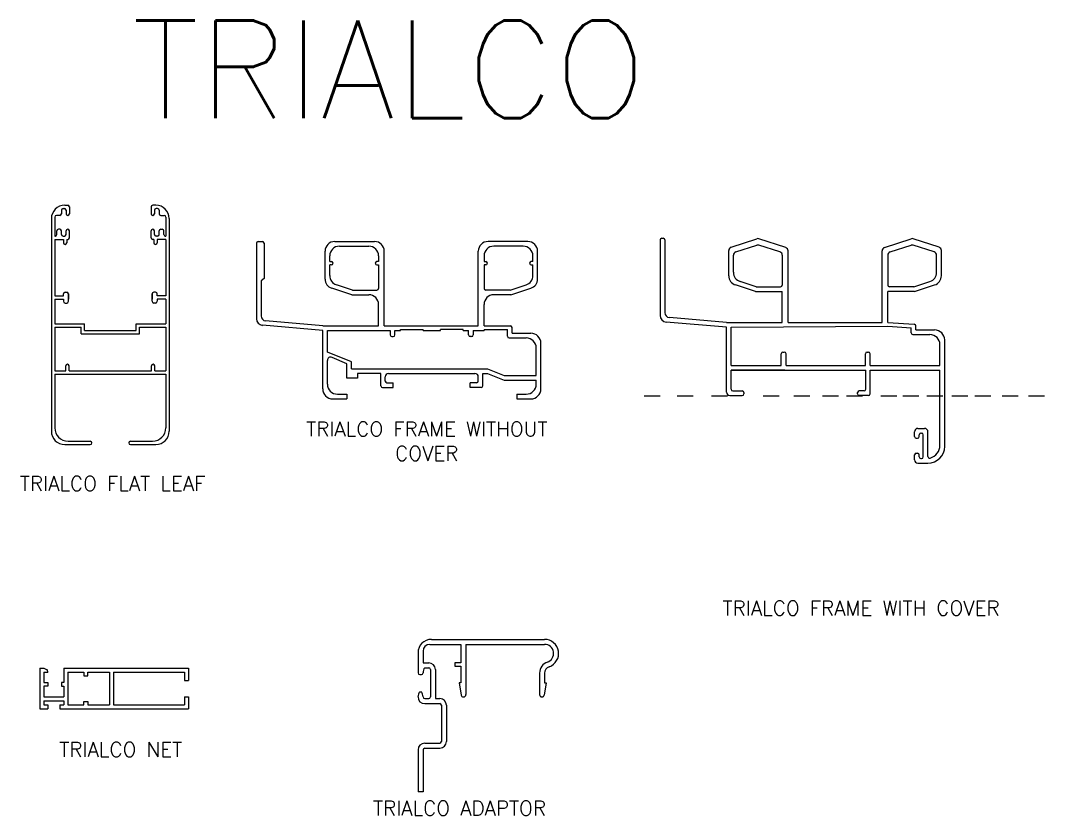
# Model space of a CAD drawing. Header units: millimetres. Extents: x -27371 to -844, y 11365 to 35579.
# Drawn here: x -6557.2 to -6251.2, y 14458.6 to 14696.1 of the extents above; entities that cross this region are included whole.
import ezdxf

# ---------------------------------------------------------------- set-up
doc = ezdxf.new("R2010")
doc.units = ezdxf.units.MM
doc.styles.add('Annotative', font='romans.shx')

# ---------------------------------------------------------------- blocks, each defined once
blk = doc.blocks.new('trialco leaf')
at = {"color": 3}
for p, q in [((-26.3, 0), (-25.4, 0)), ((0.9, 0), (0, 0)), ((-27.8, -3.05), (-28.8, -3.05)), ((-27.3, -1.5), (-27.3, -2.55)), ((-26.8, -1), (-26.4, -1)), ((-25.9, -1.5), (-25.9, -2.55)), ((-25.4, -3.05), (-25.4, -3.05)), ((-24.9, -0.5), (-24.9, -2.55)), ((-0.5, -0.5), (-0.5, -2.55)), ((0, -3.05), (0, -3.05)), ((0.5, -1.5), (0.5, -2.55)), ((1.4, -1), (1, -1)), ((1.9, -1.5), (1.9, -2.55)), ((2.4, -3.05), (3.4, -3.05)), ((-30.3, -4), (-30.3, -67.5)), ((-29.3, -3.55), (-29.3, -9.19)), ((3.9, -3.55), (3.9, -9.19)), ((4.9, -4), (4.9, -67.5)), ((-28.7, -8.7), (-28.7, -7.65)), ((-27.8, -7.15), (-28.2, -7.15)), ((-27.3, -8.7), (-27.3, -7.65)), ((-25.9, -8.7), (-25.9, -7.65)), ((-25.4, -7.15), (-25.4, -7.15)), ((-24.9, -9.7), (-24.9, -7.65)), ((-0.5, -9.7), (-0.5, -7.65)), ((0, -7.15), (0, -7.15)), ((0.5, -8.7), (0.5, -7.65)), ((1.9, -8.7), (1.9, -7.65)), ((2.4, -7.15), (2.8, -7.15)), ((3.3, -8.7), (3.3, -7.65)), ((-29.3, -10.2), (-29.3, -27.1)), ((-29.3, -10.2), (-26.7, -10.2)), ((-26.8, -9.2), (-26.4, -9.2)), ((-26.7, -10.2), (-26.7, -11.2)), ((-26.2, -11.7), (-26.2, -11.7)), ((-25.7, -10.2), (-25.4, -10.2)), ((-25.7, -10.2), (-25.7, -11.2)), ((0.3, -10.2), (0, -10.2)), ((0.3, -10.2), (0.3, -11.2)), ((0.8, -11.7), (0.8, -11.7)), ((1.4, -9.2), (1, -9.2)), ((3.9, -10.2), (1.3, -10.2)), ((1.3, -10.2), (1.3, -11.2)), ((3.9, -10.2), (3.9, -27.1)), ((-29.3, -27.1), (-26.7, -27.1)), ((-26.7, -27.1), (-26.7, -26.5)), ((-26.2, -26), (-25.7, -26)), ((-25.2, -26.5), (-25.2, -28.1)), ((-25.2, -28.7), (-25.2, -26.5)), ((-0.2, -26.5), (-0.2, -28.1)), ((-0.2, -28.7), (-0.2, -26.5)), ((0.8, -26), (0.3, -26)), ((1.3, -27.1), (1.3, -26.5)), ((3.9, -27.1), (1.3, -27.1)), ((-29.3, -28.1), (-29.3, -35.4)), ((-29.3, -28.1), (-26.7, -28.1)), ((-26.7, -28.1), (-26.7, -28.7)), ((-26.2, -29.2), (-25.7, -29.2)), ((0.8, -29.2), (0.3, -29.2)), ((3.9, -28.1), (1.3, -28.1)), ((1.3, -28.1), (1.3, -28.7)), ((3.9, -28.1), (3.9, -35.4)), ((-29.3, -35.4), (-20.4, -35.4)), ((-29.3, -36.4), (-29.3, -49.5)), ((-29.3, -36.4), (-21.4, -36.4)), ((-21.4, -38.4), (-21.4, -36.4)), ((-20.4, -37.4), (-20.4, -35.4)), ((-5, -35.4), (3.9, -35.4)), ((-5, -37.4), (-5, -35.4)), ((-4, -36.4), (3.9, -36.4)), ((-4, -38.4), (-4, -36.4)), ((3.9, -36.4), (3.9, -49.5)), ((-21.4, -38.4), (-4, -38.4)), ((-20.4, -37.4), (-5, -37.4)), ((-26, -49.5), (-26, -48)), ((-25.5, -47.5), (-25.5, -47.5)), ((-25, -49.5), (-25, -48)), ((-0.4, -49.5), (-0.4, -48)), ((0.1, -47.5), (0.1, -47.5)), ((0.6, -49.5), (0.6, -48)), ((-29.3, -49.5), (-26, -49.5)), ((-29.3, -50.5), (-29.3, -66.5)), ((-29.3, -50.5), (3.9, -50.5)), ((-25, -49.5), (-0.4, -49.5)), ((0.6, -49.5), (3.9, -49.5)), ((3.9, -50.5), (3.9, -66.5)), ((-26.3, -71.5), (-18.7, -71.5)), ((-25.3, -70.5), (-18.7, -70.5)), ((-18.2, -71), (-18.2, -71)), ((-7.2, -71), (-7.2, -71)), ((-6.7, -70.5), (-0.1, -70.5)), ((-6.7, -71.5), (0.9, -71.5))]:
    blk.add_line(p, q, dxfattribs=at)
for centre, radius, start, end in [((-26.3, -4), 4, 90, 180), ((-25.4, -0.5), 0.5, 0, 90), ((0, -0.5), 0.5, 90, 180), ((0.9, -4), 4, 0, 90), ((-28.8, -3.55), 0.5, 90, 180), ((-27.8, -2.55), 0.5, 270, 0), ((-26.8, -1.5), 0.5, 90, 180), ((-26.4, -1.5), 0.5, 0, 90), ((-25.4, -2.55), 0.5, 180, 270), ((-25.4, -2.55), 0.5, 270, 0), ((0, -2.55), 0.5, 180, 270), ((0, -2.55), 0.5, 270, 0), ((1, -1.5), 0.5, 90, 180), ((1.4, -1.5), 0.5, 0, 90), ((2.4, -2.55), 0.5, 180, 270), ((3.4, -3.55), 0.5, 0, 90), ((-29.2, -8.7), 0.5, 258.463, 0), ((-28.2, -7.65), 0.5, 90, 180), ((-27.8, -7.65), 0.5, 0, 90), ((-26.8, -8.7), 0.5, 180, 270), ((-26.4, -8.7), 0.5, 270, 0), ((-25.4, -7.65), 0.5, 90, 180), ((-25.4, -7.65), 0.5, 0, 90), ((0, -7.65), 0.5, 90, 180), ((0, -7.65), 0.5, 0, 90), ((1, -8.7), 0.5, 180, 270), ((1.4, -8.7), 0.5, 270, 0), ((2.4, -7.65), 0.5, 90, 180), ((2.8, -7.65), 0.5, 0, 90), ((3.8, -8.7), 0.5, 180, 281.537), ((-26.2, -11.2), 0.5, 180, 270), ((-26.2, -11.2), 0.5, 270, 0), ((-25.4, -9.7), 0.5, 270, 0), ((0, -9.7), 0.5, 180, 270), ((0.8, -11.2), 0.5, 180, 270), ((0.8, -11.2), 0.5, 270, 0), ((-26.2, -26.5), 0.5, 90, 180), ((-25.7, -26.5), 0.5, 0, 90), ((0.3, -26.5), 0.5, 90, 180), ((0.8, -26.5), 0.5, 0, 90), ((-26.2, -28.7), 0.5, 180, 270), ((-25.7, -28.7), 0.5, 270, 0), ((0.3, -28.7), 0.5, 180, 270), ((0.8, -28.7), 0.5, 270, 0), ((-25.5, -48), 0.5, 90, 180), ((-25.5, -48), 0.5, 0, 90), ((0.1, -48), 0.5, 90, 180), ((0.1, -48), 0.5, 0, 90), ((-25.3, -66.5), 4, 180, 270), ((-0.1, -66.5), 4, 270, 0), ((-26.3, -67.5), 4, 180, 270), ((0.9, -67.5), 4, 270, 0), ((-18.7, -71), 0.5, 0, 90), ((-18.7, -71), 0.5, 270, 0), ((-6.7, -71), 0.5, 90, 180), ((-6.7, -71), 0.5, 180, 270)]:
    blk.add_arc(centre, radius, start, end, dxfattribs=at)
blk = doc.blocks.new('TRIALCO NET')
at = {"color": 2}
for p, q in [((-44.5, 3.6), (-44.5, -8.5)), ((-44.5, 3.6), (-43.3, 3.6)), ((-43.3, 3.6), (-42.28, 3.19)), ((-37.3, 3.6), (0, 3.6)), ((-37.3, 3.6), (-37.3, -0.6)), ((0, 3.6), (0, 0)), ((-43.3, 2.4), (-43.3, -0.6)), ((-43.3, 2.4), (-42.1, 2.4)), ((-42.1, 2.59), (-42.1, 2.4)), ((-36.1, 2.4), (-31.29, 2.4)), ((-36.1, 2.4), (-36.1, -7.3)), ((-30.14, 2.4), (-23.6, 2.4)), ((-23.6, 2.4), (-23.6, -7.3)), ((-22.4, 2.4), (-22.4, -7.3)), ((-22.4, 2.4), (-1.2, 2.4)), ((-1.2, 2.4), (-1.2, 0)), ((-1.2, 0), (0, 0)), ((-43.3, -1.75), (-43.3, -4.9)), ((-37.3, -1.75), (-37.3, -4.9)), ((-43.3, -4.9), (-37.3, -4.9)), ((-43.3, -6.1), (-43.3, -7.3)), ((-43.3, -6.1), (-37.3, -6.1)), ((-37.3, -6.1), (-37.3, -7.3)), ((-1.2, -4.9), (-1.2, -7.3)), ((-1.2, -4.9), (0, -4.9)), ((0, -4.9), (0, -8.5)), ((-44.5, -8.5), (-42.1, -8.5)), ((-43.3, -7.3), (-42.1, -7.3)), ((-42.1, -7.3), (-42.1, -8.5)), ((-38.5, -7.3), (-37.3, -7.3)), ((-38.5, -7.3), (-38.5, -8.5)), ((-38.5, -8.5), (0, -8.5)), ((-36.1, -7.3), (-31.29, -7.3)), ((-30.14, -7.3), (-23.6, -7.3)), ((-22.4, -7.3), (-1.2, -7.3))]:
    blk.add_line(p, q, dxfattribs=at)
for points in [[(-31.29, 2.4), (-31.29, 1.4), (-30.14, 1.4), (-30.14, 2.4)], [(-43.3, -0.6), (-42.1, -0.6), (-42.1, -1.75), (-43.3, -1.75)], [(-37.3, -0.6), (-38, -0.6), (-38, -1.75), (-37.3, -1.75)], [(-31.29, -7.3), (-31.29, -6.3), (-30.14, -6.3), (-30.14, -7.3)]]:
    blk.add_lwpolyline(points, dxfattribs=at)
blk.add_arc((-43.19, 2.6), 1.09, 359.3357, 33.1171, dxfattribs=at)

msp = doc.modelspace()

# ---------------------------------------------------------------- linework, layer by layer
for p, q in [((-6486.68, 14629.56), (-6486.68, 14607.02)), ((-6486.18, 14630.06), (-6484.88, 14630.06)), ((-6484.38, 14629.56), (-6484.38, 14619.06)), ((-6463.28, 14630.06), (-6451.38, 14630.06)), ((-6461.88, 14628.66), (-6453.08, 14628.66)), ((-6405.58, 14630.06), (-6417.48, 14630.06)), ((-6406.98, 14628.66), (-6415.78, 14628.66)), ((-6366.07, 14630.55), (-6366.07, 14608.01)), ((-6365.57, 14631.05), (-6365.17, 14631.05)), ((-6364.67, 14630.55), (-6364.67, 14608.84)), ((-6344.88, 14628.37), (-6337.18, 14630.9)), ((-6343.47, 14626.97), (-6337.17, 14628.95)), ((-6330.27, 14626.97), (-6336.57, 14628.95)), ((-6328.56, 14628.27), (-6336.56, 14630.9)), ((-6299.08, 14628.27), (-6291.08, 14630.9)), ((-6297.37, 14626.97), (-6291.07, 14628.95)), ((-6284.17, 14626.97), (-6290.47, 14628.95)), ((-6282.76, 14628.37), (-6290.46, 14630.9)), ((-6466.18, 14618.87), (-6466.18, 14627.16)), ((-6464.78, 14624.06), (-6464.78, 14625.76)), ((-6450.18, 14625.76), (-6450.18, 14624.06)), ((-6448.48, 14604.86), (-6448.48, 14627.16)), ((-6420.38, 14604.86), (-6420.38, 14627.16)), ((-6418.68, 14625.76), (-6418.68, 14624.06)), ((-6404.08, 14624.06), (-6404.08, 14625.76)), ((-6402.68, 14618.87), (-6402.68, 14627.16)), ((-6345.57, 14619.85), (-6345.57, 14627.42)), ((-6344.17, 14620.87), (-6344.17, 14626.01)), ((-6329.57, 14626.01), (-6329.57, 14617.05)), ((-6327.87, 14605.85), (-6327.87, 14627.32)), ((-6299.77, 14605.85), (-6299.77, 14627.32)), ((-6298.07, 14626.01), (-6298.07, 14617.05)), ((-6283.47, 14620.87), (-6283.47, 14626.01)), ((-6282.07, 14619.85), (-6282.07, 14627.42)), ((-6464.78, 14624.06), (-6464.28, 14624.06)), ((-6464.78, 14619.88), (-6464.78, 14623.06)), ((-6464.28, 14623.06), (-6464.78, 14623.06)), ((-6463.78, 14623.56), (-6463.78, 14623.56)), ((-6451.18, 14623.56), (-6451.18, 14623.56)), ((-6450.18, 14624.06), (-6450.68, 14624.06)), ((-6450.68, 14623.06), (-6450.18, 14623.06)), ((-6450.18, 14623.06), (-6450.18, 14616.06)), ((-6418.68, 14624.06), (-6418.18, 14624.06)), ((-6418.18, 14623.06), (-6418.68, 14623.06)), ((-6418.68, 14623.06), (-6418.68, 14616.06)), ((-6417.68, 14623.56), (-6417.68, 14623.56)), ((-6405.08, 14623.56), (-6405.08, 14623.56)), ((-6404.08, 14624.06), (-6404.58, 14624.06)), ((-6404.58, 14623.06), (-6404.08, 14623.06)), ((-6404.08, 14619.88), (-6404.08, 14623.06)), ((-6344.17, 14620.87), (-6344.17, 14624.05)), ((-6283.47, 14620.87), (-6283.47, 14624.05)), ((-6484.38, 14619.06), (-6485.28, 14618.37)), ((-6485.28, 14618.37), (-6485.28, 14607.85)), ((-6457.96, 14615.56), (-6462.78, 14617.13)), ((-6410.9, 14615.56), (-6406.08, 14617.13)), ((-6337.57, 14615.15), (-6343.57, 14617.1)), ((-6337.35, 14616.55), (-6342.17, 14618.11)), ((-6337.35, 14616.55), (-6330.07, 14616.55)), ((-6290.29, 14616.55), (-6297.57, 14616.55)), ((-6290.29, 14616.55), (-6285.48, 14618.11)), ((-6290.07, 14615.15), (-6284.08, 14617.1)), ((-6458.18, 14614.16), (-6464.18, 14616.11)), ((-6458.18, 14614.16), (-6453.08, 14614.16)), ((-6457.96, 14615.56), (-6450.68, 14615.56)), ((-6410.9, 14615.56), (-6418.18, 14615.56)), ((-6410.68, 14614.16), (-6415.78, 14614.16)), ((-6410.68, 14614.16), (-6404.68, 14616.11)), ((-6337.57, 14615.15), (-6329.57, 14615.15)), ((-6329.57, 14605.85), (-6329.57, 14615.15)), ((-6298.07, 14605.85), (-6298.07, 14615.15)), ((-6290.07, 14615.15), (-6298.07, 14615.15)), ((-6450.18, 14604.86), (-6450.18, 14611.26)), ((-6418.68, 14604.86), (-6418.68, 14611.26)), ((-6346.21, 14605.85), (-6363.3, 14607.34)), ((-6466.88, 14603.46), (-6484.85, 14605.03)), ((-6466.82, 14604.86), (-6483.91, 14606.35)), ((-6466.82, 14604.86), (-6465.48, 14604.86)), ((-6466.82, 14604.86), (-6466.18, 14604.86)), ((-6465.48, 14604.86), (-6450.18, 14604.86)), ((-6448.48, 14604.86), (-6420.38, 14604.86)), ((-6418.68, 14604.86), (-6410.78, 14604.86)), ((-6410.28, 14602.66), (-6410.28, 14604.36)), ((-6346.27, 14604.45), (-6364.25, 14606.02)), ((-6346.27, 14585.05), (-6346.27, 14604.45)), ((-6346.21, 14605.85), (-6344.87, 14605.85)), ((-6346.21, 14605.85), (-6345.57, 14605.85)), ((-6344.87, 14605.85), (-6329.57, 14605.85)), ((-6344.87, 14604.45), (-6298.07, 14604.75)), ((-6344.87, 14593.05), (-6344.87, 14604.45)), ((-6327.87, 14605.85), (-6299.77, 14605.85)), ((-6298.07, 14605.85), (-6290.17, 14605.35)), ((-6298.07, 14604.75), (-6291.07, 14604.25)), ((-6291.07, 14602.75), (-6291.07, 14604.25)), ((-6289.67, 14603.65), (-6289.67, 14604.85)), ((-6466.88, 14586.06), (-6466.88, 14603.46)), ((-6465.48, 14603.46), (-6446.68, 14603.46)), ((-6465.48, 14597.06), (-6465.48, 14603.46)), ((-6446.68, 14603.46), (-6446.68, 14602.16)), ((-6446.18, 14601.66), (-6445.78, 14601.66)), ((-6445.28, 14603.46), (-6443.68, 14603.46)), ((-6445.28, 14602.16), (-6445.28, 14603.46)), ((-6443.68, 14603.76), (-6436.88, 14603.76)), ((-6443.68, 14603.46), (-6443.68, 14603.76)), ((-6436.88, 14603.46), (-6436.88, 14603.76)), ((-6436.88, 14603.46), (-6431.68, 14603.46)), ((-6424.88, 14603.76), (-6431.68, 14603.76)), ((-6431.68, 14603.46), (-6431.68, 14603.76)), ((-6424.88, 14603.46), (-6424.88, 14603.76)), ((-6424.88, 14603.46), (-6423.28, 14603.46)), ((-6423.28, 14602.16), (-6423.28, 14603.46)), ((-6422.38, 14601.66), (-6422.78, 14601.66)), ((-6421.88, 14603.46), (-6418.68, 14603.46)), ((-6421.88, 14603.46), (-6421.88, 14602.16)), ((-6418.68, 14603.76), (-6411.68, 14603.76)), ((-6418.68, 14603.76), (-6418.68, 14603.46)), ((-6411.68, 14601.76), (-6411.68, 14603.76)), ((-6411.18, 14601.26), (-6406.08, 14601.26)), ((-6410.28, 14602.66), (-6404.68, 14602.66)), ((-6290.57, 14602.25), (-6285.47, 14602.25)), ((-6289.67, 14603.65), (-6284.07, 14603.65)), ((-6403.08, 14590.06), (-6403.08, 14598.26)), ((-6401.68, 14586.06), (-6401.68, 14599.66)), ((-6282.47, 14593.05), (-6282.47, 14599.25)), ((-6282.47, 14593.05), (-6282.47, 14599.25)), ((-6281.07, 14568.85), (-6281.07, 14600.65)), ((-6458.28, 14594.14), (-6465.48, 14597.06)), ((-6459.68, 14593.56), (-6464.08, 14595.46)), ((-6344.87, 14593.05), (-6344.87, 14595.53)), ((-6329.87, 14593.05), (-6329.87, 14596.55)), ((-6329.37, 14597.05), (-6328.97, 14597.05)), ((-6328.47, 14593.05), (-6328.47, 14596.55)), ((-6304.77, 14593.05), (-6304.77, 14596.55)), ((-6304.27, 14597.05), (-6303.87, 14597.05)), ((-6303.37, 14593.05), (-6303.37, 14596.55)), ((-6465.48, 14587.46), (-6465.48, 14594.54)), ((-6459.68, 14592.06), (-6459.68, 14593.56)), ((-6459.68, 14589.26), (-6459.68, 14592.06)), ((-6458.28, 14592.06), (-6458.28, 14594.14)), ((-6458.28, 14592.06), (-6417.68, 14592.06)), ((-6417.68, 14592.06), (-6412.68, 14590.06)), ((-6344.87, 14593.05), (-6329.87, 14593.05)), ((-6328.47, 14593.05), (-6304.77, 14593.05)), ((-6303.37, 14593.05), (-6282.47, 14593.05)), ((-6456.48, 14589.26), (-6459.68, 14589.26)), ((-6449.48, 14590.66), (-6456.48, 14590.66)), ((-6456.48, 14590.66), (-6456.48, 14589.26)), ((-6449.48, 14586.96), (-6449.48, 14590.66)), ((-6448.18, 14588.36), (-6448.18, 14589.66)), ((-6447.18, 14590.66), (-6421.38, 14590.66)), ((-6420.38, 14588.36), (-6420.38, 14589.66)), ((-6419.08, 14586.96), (-6419.08, 14590.66)), ((-6419.08, 14590.66), (-6417.68, 14590.66)), ((-6417.68, 14590.66), (-6412.68, 14588.66)), ((-6412.68, 14590.06), (-6403.08, 14590.06)), ((-6412.68, 14588.66), (-6403.08, 14588.66)), ((-6403.08, 14587.46), (-6403.08, 14588.66)), ((-6344.87, 14585.95), (-6344.87, 14591.65)), ((-6344.87, 14591.65), (-6304.67, 14591.65)), ((-6328.87, 14591.65), (-6344.87, 14591.65)), ((-6304.67, 14585.95), (-6304.67, 14591.65)), ((-6303.37, 14584.55), (-6303.37, 14591.65)), ((-6303.37, 14591.65), (-6282.47, 14591.65)), ((-6282.47, 14569.25), (-6282.47, 14591.65)), ((-6282.47, 14591.05), (-6282.47, 14591.65)), ((-6448.98, 14586.46), (-6445.78, 14586.46)), ((-6447.68, 14587.86), (-6445.78, 14587.86)), ((-6445.78, 14586.46), (-6445.78, 14587.86)), ((-6422.78, 14586.46), (-6422.78, 14587.86)), ((-6420.88, 14587.86), (-6422.78, 14587.86)), ((-6419.58, 14586.46), (-6422.78, 14586.46)), ((-6463.88, 14583.06), (-6459.68, 14583.06)), ((-6462.48, 14584.46), (-6459.68, 14584.46)), ((-6459.68, 14584.46), (-6459.68, 14583.06)), ((-6408.88, 14584.46), (-6406.08, 14584.46)), ((-6408.88, 14584.46), (-6408.88, 14583.06)), ((-6408.88, 14583.06), (-6404.68, 14583.06)), ((-6370.86, 14583.92), (-6366.08, 14583.92)), ((-6360.95, 14583.92), (-6356.16, 14583.92)), ((-6350.7, 14583.92), (-6345.91, 14583.92)), ((-6345.27, 14584.05), (-6341.57, 14584.05)), ((-6344.37, 14585.45), (-6341.57, 14585.45)), ((-6341.07, 14584.95), (-6341.07, 14584.55)), ((-6335.32, 14583.92), (-6330.53, 14583.92)), ((-6326.09, 14583.92), (-6321.31, 14583.92)), ((-6317.55, 14583.92), (-6312.76, 14583.92)), ((-6310.37, 14583.92), (-6305.59, 14583.92)), ((-6307.07, 14584.55), (-6307.07, 14584.95)), ((-6305.17, 14585.45), (-6306.57, 14585.45)), ((-6303.87, 14584.05), (-6306.57, 14584.05)), ((-6300.12, 14583.92), (-6295.33, 14583.92)), ((-6293.62, 14583.92), (-6288.84, 14583.92)), ((-6286.45, 14583.92), (-6281.66, 14583.92)), ((-6278.93, 14583.92), (-6274.14, 14583.92)), ((-6272.09, 14583.92), (-6267.31, 14583.92)), ((-6263.89, 14583.92), (-6259.11, 14583.92)), ((-6256.03, 14583.92), (-6251.25, 14583.92)), ((-6289.07, 14574.25), (-6287.07, 14574.25)), ((-6290.07, 14571.8), (-6290.07, 14573.25)), ((-6289.57, 14571.3), (-6289.17, 14571.3)), ((-6288.67, 14571.8), (-6288.67, 14572.35)), ((-6288.17, 14572.85), (-6287.97, 14572.85)), ((-6287.47, 14565.75), (-6287.47, 14572.35)), ((-6286.07, 14565.86), (-6286.07, 14573.25)), ((-6290.07, 14564.85), (-6290.07, 14566.3)), ((-6289.57, 14566.8), (-6289.17, 14566.8)), ((-6288.67, 14565.75), (-6288.67, 14566.3)), ((-6288.17, 14565.25), (-6287.97, 14565.25)), ((-6289.07, 14563.85), (-6286.07, 14563.85)), ((-6434.9, 14509.71), (-6425.6, 14509.71)), ((-6434.4, 14511.21), (-6400.6, 14511.21)), ((-6425.6, 14509.71), (-6425.6, 14504.21)), ((-6424.1, 14509.71), (-6424.1, 14494.71)), ((-6424.1, 14509.71), (-6400.6, 14509.71)), ((-6438.4, 14507.21), (-6438.4, 14501.21)), ((-6436.9, 14507.71), (-6436.9, 14504.21)), ((-6436.9, 14504.21), (-6435.2, 14504.21)), ((-6425.6, 14504.21), (-6427.4, 14504.21)), ((-6427.4, 14504.21), (-6427.4, 14503.21)), ((-6427.4, 14503.21), (-6425.6, 14503.21)), ((-6425.6, 14503.21), (-6425.6, 14498.21)), ((-6437.9, 14500.71), (-6437.4, 14500.71)), ((-6436.9, 14501.21), (-6436.9, 14501.21)), ((-6436.4, 14502.71), (-6435.2, 14502.71)), ((-6434.7, 14502.21), (-6434.7, 14494.01)), ((-6433.2, 14502.21), (-6433.2, 14493.51)), ((-6402.1, 14501.14), (-6402.1, 14494.71)), ((-6400.6, 14501.14), (-6400.6, 14498.21)), ((-6425.6, 14498.21), (-6426.1, 14498.21)), ((-6426.1, 14498.21), (-6425.53, 14494.55)), ((-6400.1, 14498.21), (-6400.67, 14494.55)), ((-6400.6, 14498.21), (-6400.1, 14498.21)), ((-6438.4, 14494.01), (-6438.4, 14494.01)), ((-6437.9, 14495.51), (-6437.4, 14495.51)), ((-6436.9, 14494.01), (-6436.9, 14494.01)), ((-6424.85, 14494.01), (-6424.8, 14494.01)), ((-6401.4, 14494.01), (-6401.36, 14494.01)), ((-6401.36, 14494.01), (-6401.4, 14494.01)), ((-6436.4, 14493.51), (-6435.2, 14493.51)), ((-6436.4, 14492.01), (-6431.9, 14492.01)), ((-6433.2, 14493.51), (-6431.9, 14493.51)), ((-6431.4, 14491.51), (-6431.4, 14480.71)), ((-6429.9, 14491.51), (-6429.9, 14480.71)), ((-6436.4, 14480.21), (-6431.9, 14480.21)), ((-6436.4, 14478.71), (-6431.9, 14478.71)), ((-6438.4, 14478.21), (-6438.4, 14465.71)), ((-6436.9, 14478.21), (-6436.9, 14465.71)), ((-6436.9, 14465.71), (-6438.4, 14465.71))]:
    msp.add_line(p, q)
for centre, radius, start, end in [((-6486.18, 14629.56), 0.5, 90, 180), ((-6484.88, 14629.56), 0.5, 0, 90), ((-6463.28, 14627.16), 2.9, 90, 180), ((-6461.88, 14625.76), 2.9, 90, 180), ((-6453.08, 14625.76), 2.9, 0, 90), ((-6451.38, 14627.16), 2.9, 0, 90), ((-6417.48, 14627.16), 2.9, 90, 180), ((-6415.78, 14625.76), 2.9, 90, 180), ((-6406.98, 14625.76), 2.9, 0, 90), ((-6405.58, 14627.16), 2.9, 0, 90), ((-6365.57, 14630.55), 0.5, 90, 180), ((-6365.17, 14630.55), 0.5, 0, 90), ((-6336.87, 14629.95), 1, 71.8569, 108.1431), ((-6336.87, 14628), 1, 72.512, 107.488), ((-6290.77, 14629.95), 1, 71.8569, 108.1431), ((-6290.77, 14628), 1, 72.512, 107.488), ((-6344.57, 14627.42), 1, 108.1431, 180), ((-6343.17, 14626.01), 1, 107.488, 180), ((-6330.57, 14626.01), 1, 360, 72.512), ((-6328.87, 14627.32), 1, 0, 71.8569), ((-6298.77, 14627.32), 1, 108.1431, 180), ((-6297.07, 14626.01), 1, 107.488, 180), ((-6284.47, 14626.01), 1, 0, 72.512), ((-6283.07, 14627.42), 1, 0, 71.8569), ((-6464.28, 14623.56), 0.5, 0, 90), ((-6464.28, 14623.56), 0.5, 270, 0), ((-6450.68, 14623.56), 0.5, 90, 180), ((-6450.68, 14623.56), 0.5, 180, 270), ((-6418.18, 14623.56), 0.5, 0, 90), ((-6418.18, 14623.56), 0.5, 270, 0), ((-6404.58, 14623.56), 0.5, 90, 180), ((-6404.58, 14623.56), 0.5, 180, 270), ((-6461.88, 14619.88), 2.9, 180, 252), ((-6406.98, 14619.88), 2.9, 288, 0), ((-6342.67, 14619.85), 2.9, 180, 252), ((-6341.27, 14620.87), 2.9, 180, 252), ((-6286.37, 14620.87), 2.9, 288, 0), ((-6284.97, 14619.85), 2.9, 288, 0), ((-6463.28, 14618.87), 2.9, 180, 252), ((-6405.58, 14618.87), 2.9, 288, 0), ((-6330.07, 14617.05), 0.5, 270, 360), ((-6297.57, 14617.05), 0.5, 180, 270), ((-6453.08, 14611.26), 2.9, 0, 90), ((-6450.68, 14616.06), 0.5, 270, 360), ((-6418.18, 14616.06), 0.5, 180, 270), ((-6415.78, 14611.26), 2.9, 90, 180), ((-6484.68, 14607.02), 2, 180, 265), ((-6483.78, 14607.85), 1.5, 180, 265), ((-6364.07, 14608.01), 2, 180, 265), ((-6363.17, 14608.84), 1.5, 180, 265), ((-6410.78, 14604.36), 0.5, 0, 90), ((-6290.17, 14604.85), 0.5, 0, 90), ((-6446.18, 14602.16), 0.5, 180, 270), ((-6445.78, 14602.16), 0.5, 270, 0), ((-6422.78, 14602.16), 0.5, 180, 270), ((-6422.38, 14602.16), 0.5, 270, 0), ((-6411.18, 14601.76), 0.5, 180, 270), ((-6406.08, 14598.26), 3, 0, 90), ((-6404.68, 14599.66), 3, 0, 90), ((-6290.57, 14602.75), 0.5, 180, 270), ((-6285.47, 14599.25), 3, 0, 90), ((-6284.07, 14600.65), 3, 0, 90), ((-6464.48, 14594.54), 1, 66.6823, 180), ((-6329.37, 14596.55), 0.5, 90, 180), ((-6328.97, 14596.55), 0.5, 0, 90), ((-6304.27, 14596.55), 0.5, 90, 180), ((-6303.87, 14596.55), 0.5, 0, 90), ((-6447.18, 14589.66), 1, 90, 180), ((-6421.38, 14589.66), 1, 0, 90), ((-6463.88, 14586.06), 3, 180, 270), ((-6462.48, 14587.46), 3, 180, 270), ((-6448.98, 14586.96), 0.5, 180, 270), ((-6447.68, 14588.36), 0.5, 180, 270), ((-6420.88, 14588.36), 0.5, 270, 0), ((-6419.58, 14586.96), 0.5, 270, 0), ((-6406.08, 14587.46), 3, 270, 0), ((-6404.68, 14586.06), 3, 270, 0), ((-6344.37, 14585.95), 0.5, 180, 270), ((-6305.17, 14585.95), 0.5, 270, 0), ((-6345.27, 14585.05), 1, 180, 270), ((-6341.57, 14584.95), 0.5, 0, 90), ((-6341.57, 14584.55), 0.5, 270, 0), ((-6306.57, 14584.95), 0.5, 90, 180), ((-6306.57, 14584.55), 0.5, 180, 270), ((-6303.87, 14584.55), 0.5, 270, 0), ((-6289.07, 14573.25), 1, 90, 180), ((-6287.07, 14573.25), 1, 0, 90), ((-6289.57, 14571.8), 0.5, 180, 270), ((-6289.17, 14571.8), 0.5, 270, 0), ((-6288.17, 14572.35), 0.5, 90, 180), ((-6287.97, 14572.35), 0.5, 0, 90), ((-6286.07, 14568.85), 5, 270, 0), ((-6286.47, 14569.25), 4, 284.9006, 0), ((-6289.57, 14566.3), 0.5, 90, 180), ((-6289.07, 14564.85), 1, 180, 270), ((-6289.17, 14566.3), 0.5, 0, 90), ((-6288.17, 14565.75), 0.5, 180, 270), ((-6287.97, 14565.75), 0.5, 270, 0), ((-6285.57, 14565.86), 0.5, 180, 284.9006), ((-6434.4, 14507.21), 4, 90, 180), ((-6434.9, 14507.71), 2, 90, 180), ((-6400.6, 14507.01), 4.2, 288.8191, 90), ((-6400.6, 14507.01), 2.7, 288.8191, 90), ((-6435.2, 14502.21), 2, 0, 90), ((-6398.6, 14501.14), 3.5, 108.8191, 180), ((-6398.6, 14501.14), 2, 108.8191, 180), ((-6437.9, 14501.21), 0.5, 180, 270), ((-6437.4, 14501.21), 0.5, 270, 0), ((-6434.7, 14501.31), 2.21, 140.5758, 182.5543), ((-6435.2, 14502.21), 0.5, 0, 90), ((-6436.2, 14494.11), 2.21, 140.5758, 182.5543), ((-6436.4, 14494.01), 2, 180, 270), ((-6439.11, 14494.11), 2.21, 357.4457, 39.4242), ((-6436.4, 14494.01), 0.5, 180, 270), ((-6435.2, 14494.01), 0.5, 270, 0), ((-6424.85, 14494.71), 0.7, 193.3925, 270), ((-6424.8, 14494.71), 0.7, 270, 0), ((-6401.4, 14494.71), 0.7, 180, 270), ((-6401.36, 14494.71), 0.7, 270, 346.6075), ((-6431.9, 14491.51), 2, 0, 90), ((-6431.9, 14491.51), 0.5, 0, 90), ((-6436.4, 14478.21), 2, 90, 180), ((-6436.4, 14478.21), 0.5, 90, 180), ((-6431.9, 14480.71), 0.5, 270, 0), ((-6431.9, 14480.71), 2, 270, 0)]:
    msp.add_arc(centre, radius, start, end)

# ---------------------------------------------------------------- block references
for name, p in [('trialco leaf', (-6517.62, 14640.9)), ('TRIALCO NET', (-6506.92, 14498.97))]:
    msp.add_blockref(name, p)

# ---------------------------------------------------------------- texts
at = {"attachment_point": 1, "style": 'Annotative'}
for s, insert, char_height, width in [('TRIALCO', (-6523.84, 14696.1), 29.141, 211.0177), ('\\pxqc;TRIALCO FRAME WITHOUT COVER', (-6479.48, 14576.25), 4.3687, 87.4119), ('TRIALCO FLAT LEAF', (-6557.34, 14559.96), 4.3687, 80.0299), ('\\pxqc;TRIALCO FRAME WITH COVER', (-6349.74, 14522.74), 4.3687, 87.4119), ('TRIALCO NET', (-6545.56, 14480.5), 4.3687, 50.1369), ('TRIALCO ADAPTOR', (-6451.84, 14462.96), 4.3687, 87.4119)]:
    msp.add_mtext(s, dxfattribs=dict(at, insert=insert, char_height=char_height, width=width))

doc.saveas('drawing.dxf')
